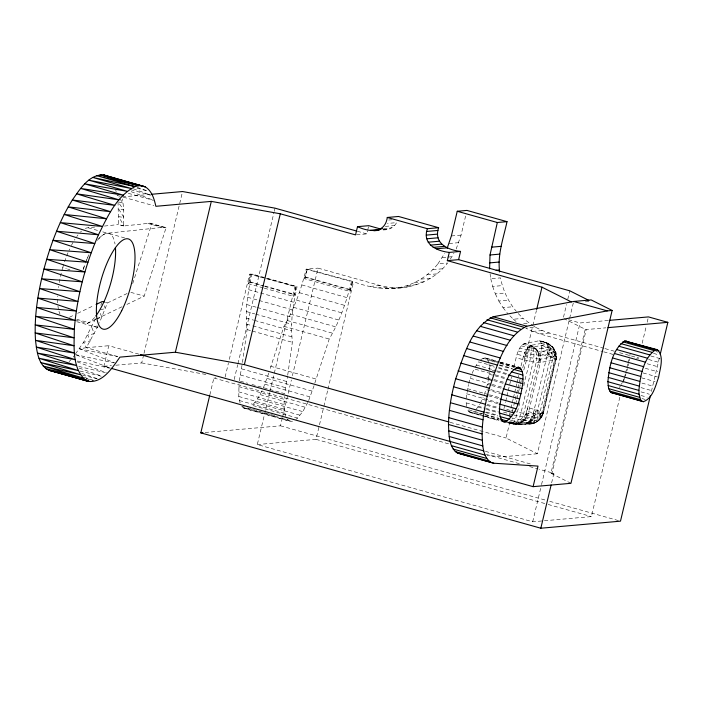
<?xml version="1.0" encoding="UTF-8"?>
<svg xmlns="http://www.w3.org/2000/svg" width="703" height="703" viewBox="0 0 703 703"><rect width="100%" height="100%" fill="white"/><g stroke="black" fill="none" stroke-linecap="round" stroke-linejoin="round"><path stroke-width="0.53" stroke-dasharray="3.52 2.64" d="M521.028 365.938C523.067 358.969 523.744 349.663 530.475 345.463L545.405 342.625C551.31 344.022 554.816 349.435 555.642 355.191L556.451 356.157L555.941 359.233L543.314 413.232L542.101 416.492L539.131 419.84C530.247 420.956 521.16 420.236 512.487 418.039C507.285 428.909 525.176 422.872 529.754 424.032C536.02 423.979 541.793 419.269 543.314 413.232L556.064 359.699C558.938 348.987 548.481 341.5 538.937 340.806L524.016 343.644C516.415 348.6 516.336 359.505 513.805 367.3M506.213 422.169C512.241 424.647 519.948 425.315 524.719 420.007L540.704 354.066C541.31 349.901 543.076 344.488 539.992 340.955L538.937 340.806M466.432 406.492L466.08 400.684M242.456 362.484L247.105 329.61L246.235 318.072L246.753 304.557L248.642 289.654L251.806 273.985L265.488 277.817M287.703 375.182L292.351 342.299L291.481 330.762L292 317.255L293.889 302.343L297.061 286.675L266.542 278.116M123.675 225.997L118.499 224.547L118.042 201.814L123.763 210.021L123.675 225.997L147.823 223.413A34.763 11.239 -74.3 0 1 151.778 223.941L165.996 227.93L144.203 296.112L126.9 304.417M240.101 403.004L238.774 396.492L239.029 383.75M285.594 416.528L284.021 409.181L284.276 396.439M508.41 422.116C513.884 422.266 521.635 423.733 524.218 417.424L531.046 419.533L530.879 423.971C536.574 423.452 541.345 419.05 542.496 413.469L555.247 359.936C557.628 350.735 550.194 341.623 540.827 341.807M514.007 415.069C523.146 417.169 532.909 418.426 542.101 416.492L542.136 412.107L554.895 358.565C556.398 351.412 549.236 348.178 546.618 342.8L545.405 342.625M488.488 379.172L489.262 372.388M546.618 342.8L552.215 346.605C555.247 350.173 556.846 355.033 556.064 359.699L538.63 362.757L529.658 361.333L516.081 357.765M466.107 398.531L468.435 384.497M524.016 343.644C533.621 344.259 542.821 352.625 540.326 362.774L528.208 413.636L526.855 417.064L524.719 420.007M629.853 356.096L630.037 354.277M509.455 417.028L509.763 413.856L503.304 412.046M555.054 352.607L540.132 355.446L538.63 362.757L540.686 359.11L556.451 356.157C556.363 363.416 554.992 357.273 554.781 354.593L556.038 352.704L555.273 352.098L555.95 359.549L555.247 359.936M239.31 380.921L242.307 363.548M251.938 384.462L284.566 393.61L287.553 376.237M629.255 360.753L629.589 358.82M263.265 287.887L248.528 283.757L250.593 274.091L297.061 286.675M264.319 288.186L293.784 296.446L295.849 286.78L249.627 274.179L228.66 362.177M507.935 422.441C514.13 424.823 521.002 424.34 527.461 423.303L530.686 419.234L533.41 412.977L547.786 352.765L547.857 345.147L541.398 343.336M486.581 387.467L488.277 380.209M110.222 368.064L103.877 366.289L108.78 345.718L140.292 354.558M115.775 365.235L141.716 362.933L143.746 354.417M144.001 353.354L182.552 191.532M209.846 394.893L213.87 378.012L215.839 377.845M225.127 377.019L228.405 363.24M248.528 283.757L250.839 274.073L251.806 273.985M234.178 379.558L237.711 364.716M237.966 363.653L274.003 212.376M274.258 211.322L275.005 208.158M619.818 397.257L591.39 516.591L532.689 521.784L257.307 444.56L269.75 392.353M269.996 391.281L294.873 286.868M293.784 296.446L296.086 286.762M352.607 281.754L350.059 291.464L304.803 278.775L307.114 269.091L353.574 281.675C384.699 293.916 425.877 291.306 447.574 263.045L437.872 263.906C426.897 277.747 410.315 287.035 392.652 288.529M205.171 432.477L280.462 425.807L282.237 418.355M282.492 417.292L291.376 379.998M292.395 375.736L318.028 268.124L380.086 285.523L387.423 287.123L394.884 287.843L402.353 287.668M350.059 291.464L352.361 281.78L306.148 269.17C301.271 289.065 294.381 308.626 283.977 326.341L269.583 370.376M257.307 444.56L316.007 439.357L323.626 407.397M323.881 406.334L327.686 390.35M327.941 389.286L353.574 281.675M356.57 234.802L366.799 233.897L367.537 230.812M367.783 229.784L368.513 226.7M456.185 248.994L461.063 235.092L465.72 215.557M503.963 408.628L505.475 402.274M505.729 401.211L506.74 396.975M506.995 395.912L508.005 391.676M508.251 390.613L511.538 376.834M513.208 398.786L510.431 410.438L504.886 408.891M513.454 397.722L514.464 393.487M514.719 392.423L516.74 383.952M516.995 382.889L518.761 375.472M573.314 302.914L537.382 453.751L506.046 438.013L510.088 421.018M512.364 411.457L517.68 389.154M517.935 388.091L520.721 376.404M522.742 367.906L532.61 326.482M532.865 325.419L536.407 310.55M515.703 403.944L516.714 399.708M516.969 398.645L520.246 384.875M520.501 383.812L521.257 380.631M523.788 370.042L530.475 345.463C536.204 347.22 539.148 353.424 539.096 359.092L540.686 359.11M519.816 402.661L515.607 418.76L513.585 422.978L512.707 423.821L511.758 423.724C519.983 423.364 528.981 425.623 536.811 422.011L540.247 419.093L540.229 411.281L552.989 357.748L554.781 354.593L550.352 356.834L540.704 354.066M523.849 385.701C525.923 372.669 532.039 359.874 531.134 346.465L530.475 345.463C536.784 348.257 537.452 356.553 536.169 362.502L522.909 416.8L519.174 422.081L516.837 423.566L509.939 421.862L512.021 420.666C519.965 422.661 528.287 423.136 536.398 422.108L539.131 419.84L543.103 413.566C533.384 414.462 523.436 413.882 513.937 411.369M563.498 317.194L566.513 304.54M567.769 299.267L569.782 290.822M532.689 521.784L541.301 485.641M541.547 484.578L580.054 322.958L608.28 320.463M570.95 483.312L550.941 473.268L585.239 329.294L564.201 318.731M550.941 473.268L551.934 473.55L586.232 329.566L605.819 327.835M551.627 482.864L553.894 473.374L539.104 469.226M623.368 382.344L624.132 379.145M624.387 378.082L625.398 373.82M625.652 372.757L626.672 368.495M626.927 367.423L627.682 364.233M627.937 363.161L628.957 358.899M628.289 365.63L628.763 363.653M642.173 343.275L646.198 326.403M647.199 322.185L648.21 317.958M651.382 391.457L659.748 356.368M304.803 278.775L307.36 269.064L318.028 268.124M314.83 383.065L329.232 339.031C339.628 321.324 346.517 301.754 351.395 281.868M524.218 417.424L527.953 407.599L537.602 410.367L543.191 412.766C541.328 420.57 532.531 421.246 526.301 423.558L519.833 421.747M547.171 355.876L553.472 351.333L554.737 349.435L537.646 352.01L519.702 348.134M468.69 383.451L470.992 376.342M626.988 370.56L627.586 368.6M263.397 387.863L269.038 372.423M308.652 400.552L314.294 385.112M132.709 283.599L151.778 223.941M484.305 394.594L486.019 389.55L500.721 393.671M127.155 293.485L107.366 302.984L99.36 323.046M100.845 305.234L101.882 302.448M625.046 376.29L626.092 373.495M535.343 414.102C533.164 424.348 520.897 426.967 512.557 422.389M480.237 403.504L483.137 397.423M95.494 318.731L83.622 342.238L73.226 357.08M472.091 373.398L474.138 368.926M623.183 380.701L624.343 378.152M98.13 325.841L86.311 347.704L79.474 348.793L114.721 362.889M307.861 402.362L302.773 411.615L297.554 418.074L252.307 405.385L257.518 398.926L262.201 390.49M542.549 414.735L543.314 413.232L542.496 413.469M437.872 263.906L444.691 253.317M450.368 259.091L453.927 253.308M475.008 367.37L478.532 361.887L494.288 366.298M621.373 384.251L622.401 382.406M541.328 350.955L547.786 352.765L550.352 356.834L554.895 358.565L556.301 357.124M475.817 409.796L479.683 404.392M521.934 422.275L525.282 417.055M522.654 344.329L533.718 346.869L548.639 344.031L549.86 344.312L548.138 347.256L551.67 352.827L552.989 357.748M619.281 387.59L620.345 386.096M383.1 229.951C388.531 230.03 394.04 227.649 396.597 222.64L387.388 223.449M522.698 419.691L529.166 421.501L531.046 419.533L537.663 417.354L542.11 412.643L543.191 412.766M533.199 423.531L529.754 424.032L527.461 423.303L534.517 422.661L537.654 421.194L537.944 419.603L536.828 414.585L537.602 410.367L551.67 352.827L547.786 352.765L552.338 347.212L552.215 346.605M533.999 423.32L534.693 421.123L533.41 412.977L526.942 411.167M69.105 361.641L71.152 359.576M518.691 423.707L523.375 419.999M295.884 419.41L297.554 418.074M480.729 359.567L484.71 357.765L499.42 361.896M509.939 421.862L510.703 423.215L511.784 422.565M95.766 319.373L87.225 323.424L76.319 320.366M515.22 424.199L520.914 422.266M69.456 317.255L74.922 314.636M77.655 313.318L94.035 305.454M96.627 318.951L122.577 306.49M484.024 414.093L467.214 409.383L469.876 412.468L471.66 412.556L473.664 411.65L484.165 414.594M525.668 414.515L532.136 416.325L536.828 414.585L540.229 411.281L542.11 412.643M97.207 326.025L91.662 327.132L94.29 333.714L87.699 334.997L90.344 341.025L83.622 342.238L86.311 347.704L118.877 356.843M96.548 318.521L101.812 317.466L99.466 310.823M100.16 309.68L105.309 308.696L104.281 305.7M521.187 345.858L536.53 349.11L551.451 346.271M547.857 345.147L549.474 344.865L552.338 347.212L554.518 350.173M518.067 423.689L515.027 424.19L511.758 423.724M530.686 419.234L534.526 418.812L532.136 416.325M85.353 228.466A46.873 15.158 -74.3 0 1 88.183 227.79L94.677 227.095M104.422 226.058L118.499 224.547M102.717 231.867L107.568 233.229L162.042 227.403A34.763 11.239 -74.3 0 1 165.996 227.93M122.243 196.875L150.249 194.397M388.68 220.03L391.747 219.758M385.314 226.392L394.524 225.584M383.601 228.572L391.791 227.842M383.478 229.723L388.592 229.275M451.361 235.953L461.063 235.092M449.129 243.519L458.831 242.658M249.627 274.179L250.593 274.091M306.148 269.17L307.114 269.091M442.336 257.579L446.651 257.201M447.732 257.105L452.038 256.718M432.758 269.653L442.468 268.792M427.072 274.741L436.774 273.889M420.877 279.126L430.579 278.265M370.384 286.385L380.086 285.523M414.252 282.729L423.953 281.868M377.722 287.984L387.423 287.123M407.283 285.523L416.984 284.662M490.079 273.81L490.756 278.74L500.457 277.878C502.935 290.102 508.225 301.833 516.345 311.341M385.174 288.705L394.884 287.843M400.051 287.465L409.752 286.604M490.756 278.74L492.654 286.446L502.364 285.594M492.654 286.446L495.36 293.898L505.062 293.037M495.36 293.898L498.822 300.981L508.524 300.128M498.822 300.981L503.005 307.624L512.707 306.763M585.318 301.851L590.784 301.367M86.311 347.704L108.78 345.718M509.903 315.788L513.322 319.232L523.023 318.371L532.707 325.524M523.63 323.67L529.016 323.187M604.026 348.328L549.447 333.029L542.312 330.568L535.475 327.273L525.774 328.134L532.61 331.421L539.746 333.881L602.717 351.544M103.877 366.289L111.443 365.613M532.61 331.421L542.312 330.568M539.746 333.881L549.447 333.029M636.505 358.231L638.658 358.047L617.665 352.159M245.25 408.68L247.421 408.487L292.676 421.176L290.497 421.369L245.25 408.68L242.219 406.87M537.382 453.751L504.394 456.669L487.117 455.544M551.934 473.55L553.894 473.374M518.296 350.999L530.993 354.18L540.132 355.446M539.096 359.092L530.431 357.713L517.065 354.286M121.013 225.25L123.702 225.61L118.754 216.629L123.93 217.543L118.605 208.905L123.763 210.021L122.559 198.949M383.416 229.529L385.147 229.767M526.301 423.558L529.754 424.032L531.037 423.382L521.204 421.167M141.716 362.933L207.86 374.822M529.166 421.501L531.099 421.862M79.474 348.793L117.796 356.693M75.309 354.593L113.596 362.836M77.532 361.008L109.396 368.17M78.727 366.43L105.248 372.643M80.001 371.052L101.17 376.21M549.772 350.261L541.653 348.029M119.071 202.069L123.201 203.114L119.791 198.844M82.444 375.094L97.234 378.838M511.309 410.675L513.058 411.132M86.082 378.566L93.455 380.499M136.944 188.088L147.41 191.005M130.705 189.678L150.6 195.232M109.51 233.677L124.554 237.878M357.309 231.234L366.799 233.897M128.28 193.316L153.43 200.346M568.499 319.724L580.054 322.958M120.178 196.295L117.076 195.425L119.115 197.982M123.297 197.165L153.755 205.715M585.239 329.294L586.232 329.566M655.873 351.509L657.938 352.089M653.509 353.389L658.685 354.839M650.767 355.99L660.073 358.609M648.649 359.497L660.029 362.686M605.072 348.626L616.619 351.86M165.117 227.412L150.433 223.255M147.823 223.413L162.042 227.403M647.173 363.75L658.553 366.94M603.763 351.834L614.264 354.778M645.31 368.293L657.718 371.773M539.992 340.955L546.451 342.765L549.474 344.865M305.33 276.982L350.577 289.671M304.118 277.087L349.365 289.777M643.096 372.95L657.577 377.019M541.679 345.445L551.363 348.468M641.602 377.845L655.055 381.615M301.824 284.943L347.071 297.641M88.183 227.79L97.875 230.514M641.927 383.082L653.307 386.272M641.022 387.625L652.402 390.815M299.285 292.659L344.54 305.357M250.066 281.877L263.748 285.708M264.803 286.007L295.322 294.566M248.853 281.982L263.59 286.112M264.644 286.411L294.109 294.671M641.031 391.896L649.3 394.216M640.987 395.473L647.191 397.213M296.534 300.155L341.781 312.844M642.006 398.548L645.108 399.418M248.642 289.654L293.889 302.343M500.466 362.186L517.276 366.904M484.71 357.765L498.963 361.887M500.018 362.177L514.728 366.307M482.812 358.179L498.568 362.599M499.622 362.897L515.378 367.309M486.362 358.345L487.697 359.901L496.098 362.256M500.308 363.433L513.963 367.265M499.631 364.875L512.241 368.407M293.599 307.343L338.846 320.032M499.183 365.314L512.839 369.145M498.489 367.476L510.044 370.718M247.526 297.246L258.054 300.199M259.108 300.489L292.782 309.935M488.963 364.013L489.253 365.657L494.508 367.133M498.708 368.31L509.218 371.254M476.309 365.042L496.265 370.639M497.32 370.929L507.821 373.882M495.72 371.421L489.42 369.655L489.253 365.657M496.775 371.72L508.331 374.954M290.497 314.153L335.753 326.842M246.753 304.557L256.226 307.22M257.28 307.51L292 317.255M475.184 369.224L494.095 374.523M495.149 374.822L505.65 377.766M489.165 374.216L505.967 378.926M287.281 320.506L332.537 333.196M486.801 377.529L493.102 379.295M494.156 379.585L504.657 382.529M493.743 380.639L503.199 383.293M246.322 311.526L254.741 313.889M255.795 314.179L291.569 324.215M470.254 378.302L491.265 384.19M492.32 384.488L502.821 387.432M283.977 326.341L329.232 339.031M487.425 384.348L490.58 385.226M491.634 385.525L502.135 388.469M246.235 318.072L253.598 320.137M254.653 320.427L291.481 330.762M59.228 282.58A46.829 15.141 -74.3 0 1 62.708 267.685L66.346 268.704M67.558 269.047L69.975 269.724M490.747 389.638L501.248 392.582M246.498 324.118L251.762 325.594M252.808 325.884L291.745 336.807M130.872 292.369L144.203 296.112M467.442 388.662L488.453 394.559M489.508 394.849L500.009 397.801M488.506 395.78L499.007 398.724M247.105 329.61L251.314 330.788M252.368 331.078L292.351 342.299M466.572 393.75L498.084 402.591M482.355 399.304L498.111 403.724M487.117 404.427L498.673 407.67M486.538 405.271L498.093 408.513M466.063 402.828L484.965 408.135M486.019 408.425L498.62 411.967M478.031 407.046L485.386 409.102M486.432 409.401L497.988 412.643M486.388 412.09L497.944 415.332M485.263 412.441L497.873 415.983M485.07 414.392L498.726 418.223M485.219 414.893L498.875 418.724M468.374 411.396L484.139 415.816M485.184 416.114L498.84 419.946M471.66 412.556L484.27 416.088M485.316 416.387L498.972 420.218M469.876 412.468L499.288 420.719M270.664 366.272L315.911 378.97M450.122 422.327L506.046 438.013M76.732 319.294L88.85 322.695M76.741 321.71L99.677 328.143M241.56 368.855L286.806 381.544M267.131 378.46L312.378 391.149M240.259 374.971L285.506 387.661M264.969 384.251L310.216 396.94M240.364 381.219L247.728 383.284M485.395 451.344L530.651 464.033M213.87 378.012L450.403 444.349M486.309 454.419L520.097 463.901M529.605 466.564L538.05 468.936M238.748 386.571L283.994 399.26M260.11 394.603L305.366 407.292M238.563 391.799L283.81 404.489M257.518 398.926L302.773 411.615M238.774 396.492L284.021 409.181M254.899 402.547L300.146 415.236M239.371 400.525L284.627 413.223M241.674 406.325L276.393 416.071M243.317 407.96L290.497 421.369M280.462 425.807L545.51 500.141M549.737 501.327L619.431 520.879M316.007 439.357L547.075 504.165M548.129 504.455L591.39 516.591M105.415 302.422L107.366 302.984M509.763 413.856L513.137 414.867M84.132 377.326L93.481 380.376M137.164 187.393L146.426 190.495M81.724 373.328L97.269 378.662M79.14 368.038L101.276 376.008M133.28 188.817L150.653 195.074M510.352 420.06L512.021 420.666M510.703 423.215L513.603 423.997C518.216 422.468 519.728 417.064 520.993 412.881L533.111 362.019C533.964 356.693 535.405 349.198 530.475 345.463M77.189 361.834L106.355 372.766M131.171 191.655L152.446 199.854M76.311 354.98L109.51 367.862M533.63 326.104L535.475 327.273M554.895 358.565L555.941 359.233M513.322 319.232L516.318 321.64M286.921 419.014L288.564 420.649M518.243 313.556L523.023 318.371M533.718 346.869L535.844 349.075M503.005 307.624L507.856 313.731M523.533 356.096L526.055 360.498M524.763 352.818L526.951 356.904M534.421 409.418L536.828 414.585L533.41 412.977L537.602 410.367L540.255 415.245M526.169 349.945L527.874 353.46M527.654 347.669L528.761 350.41M487.697 359.901L488.673 362.361M536.53 349.11L537.646 352.01M115.705 189.801L116.162 191.682M529.122 346.148L529.552 347.95M526.512 413.628L526.855 417.064M538.718 352.036L538.762 355.419M97.409 240.356A46.829 15.141 -74.3 0 1 115.02 244.038M94.615 317.466A46.829 15.141 -74.3 0 1 87.225 323.424M83.402 268.889A46.829 15.141 -74.3 0 1 88.921 254.706M83.103 269.82A46.873 15.158 -74.3 0 1 84.905 264.486M86.531 260.233A46.873 15.158 -74.3 0 1 88.666 255.251M98.789 238.677A46.873 15.158 -74.3 0 1 107.568 233.229M62.708 267.685A46.873 15.158 -74.3 0 1 69.676 248.959M71.372 245.488A46.873 15.158 -74.3 0 1 74.949 239.231M76.776 236.542A46.873 15.158 -74.3 0 1 77.989 234.934M80.379 232.192A46.873 15.158 -74.3 0 1 81.539 231.067M60.001 314.03A46.829 15.141 -74.3 0 1 58.955 311.218M58.358 308.714A46.829 15.141 -74.3 0 1 57.936 305.902M57.681 302.817A46.829 15.141 -74.3 0 1 57.69 296.042M58.454 287.597A46.829 15.141 -74.3 0 1 58.63 286.367"/><path stroke-width="1.05" d="M533.102 486.661L538.006 466.098L493.734 463.207L457.504 453.127C448.417 447.046 448.989 434.217 448.488 424.498C448.734 409.005 451.59 393.671 455.702 378.768C463.602 356.649 470.421 328.064 493.137 316.772L573.666 301.455L591.126 299.909L612.128 310.454L570.95 483.312L533.102 486.661L111.276 368.363M491.116 462.556C482.03 456.467 482.61 443.646 482.1 433.927C482.346 418.434 485.211 403.1 489.314 388.197C497.214 366.078 504.033 337.493 526.749 326.201L607.278 310.884L612.128 310.454M522.777 383.645C522.944 378.381 523.893 371.957 519.974 367.774L518.331 367.194C508.225 370.859 505.65 383.803 502.302 392.88C500.8 401.914 496.142 414.498 503.489 421.897L505.272 421.985C517.628 414.067 520.396 397.133 522.777 383.645L507.021 379.225M607.884 381.711C609.299 367.405 612.093 349.567 624.756 340.955L657.481 349.734C664.458 356.764 660.038 368.724 658.614 377.309C655.433 385.929 652.982 398.223 643.386 401.703L610.793 392.45L608.596 388.636L607.884 381.711L638.913 390.411L639.071 394.207L640.547 399.682L641.821 401.149L643.386 401.703M638.913 390.411C640.328 376.114 643.122 358.266 655.785 349.655L657.481 349.734M489.613 268.871L490.017 254.987L497.32 222.508L507.021 221.656C503.445 238.15 497.276 254.82 499.648 271.964M449.296 252.412C436.203 250.945 422.116 244.038 427.362 228.703L438.619 227.71C433.373 243.045 447.451 249.952 460.553 251.419L458.593 259.644L447.336 260.637L449.296 252.412L460.553 251.419M211.313 201.392L155.855 206.304C154.256 199.09 151.962 190.882 145.213 186.822L103.473 174.906C88.754 174.406 79.852 189.476 72.33 199.995C59.193 221.269 50.449 244.96 43.973 269.021C38.076 292.255 33.955 316.288 35.51 340.331C36.828 350.938 38.024 364.91 48.832 370.261L88.648 381.448C103.332 382.687 112.436 367.484 119.923 357.133L175.381 352.221L211.313 201.392L280.304 213.791L355.542 234.899L357.502 226.665L368.759 225.672L380.692 229.02M650.372 395.71L620.485 521.169L540.827 528.225L200.803 432.863L209.599 395.947M175.381 352.221L244.372 364.629L280.304 213.791M438.619 227.71L398.539 216.471L387.283 217.464C385.016 233.783 369.303 232.175 357.502 226.665M507.021 221.656L466.941 210.417L457.24 211.269L451.361 235.953L447.24 248.045M536.661 309.487L541.978 287.184L447.336 260.637M540.827 528.225L551.126 484.973M660.249 354.242L667.85 322.343L648.456 316.904L609.369 320.366M96.083 304.469L102.225 301.517L104.308 302.105M612.357 393.003L614.167 392.608M151.321 194.3L182.552 191.532L275.005 208.158L356.254 230.936M380.534 228.844L382.581 228.66M370.437 230.294L380.666 229.389M377.335 230.268L379.383 230.092M373.891 230.769L377.986 230.399M426.712 231.445L437.96 230.452M426.299 235.118L437.556 234.125M426.809 238.792L438.066 237.79M428.189 242.21L439.437 241.208M430.341 245.136L441.598 244.143M433.136 247.377L444.393 246.384M436.37 248.783L447.626 247.79M491.441 247.192L501.142 246.331M490.017 254.987L499.719 254.126M489.429 262.904L499.13 262.043M496.142 270.286L499.376 269.996M607.998 327.642L667.85 322.343M200.803 432.863L202.982 432.67M142.085 185.759L138.693 185.68L96.548 175.618L135.064 186.594L138.693 185.68L100.125 174.775L145.213 186.822L103.473 174.906L117.972 179.546M457.504 453.127L463.356 453.989M52.048 370.885L48.832 370.261L88.648 381.448L52.048 370.885L88.833 380.894M457.24 211.269L497.32 222.508M387.283 217.464L427.362 228.703M458.593 259.644L569.782 290.822L588.868 300.409M573.666 301.455L607.278 310.884M624.756 340.955L655.785 349.655M658.904 350.753L627.876 342.053L626.452 341.034M622.858 341.816L653.887 350.516M620.811 343.582L651.839 352.282M618.702 346.192L649.73 354.892M616.61 349.549L647.639 358.258M493.137 316.772L526.749 326.201M490.123 317.8L523.735 327.22M614.598 353.539L645.626 362.238M486.933 319.751L520.545 329.171M612.744 358.012L643.772 366.72M483.62 322.598L517.232 332.027M611.118 362.81L642.147 371.509M480.228 326.306L513.84 335.735M609.782 367.757L640.811 376.457M476.801 330.832L510.413 340.261M608.772 372.669L639.8 381.377M473.383 336.096L506.995 345.524M608.13 377.379L639.159 386.079M470.026 342.045L503.647 351.465M608.042 385.508L639.071 394.207M466.783 348.583L500.395 358.003M608.596 388.636L639.625 397.336M609.519 390.973L640.547 399.682M610.793 392.45L641.821 401.149M517.874 367.186L519.974 367.774M516.064 367.854L521.31 369.33M513.884 369.435L522.294 371.79M463.681 355.621L497.293 365.05M511.318 371.843L522.874 375.086M508.331 374.954L523.032 379.084M460.773 363.064L494.385 372.493M505.299 383.882L522.101 388.601M458.101 370.824L491.713 380.244M503.181 388.759L521.046 393.768M455.702 378.768L489.314 388.197M501.775 393.97L519.631 398.979M500.061 399.014L517.918 404.023M453.602 386.808L487.214 396.237M499.165 404.023L515.967 408.733M451.827 394.822L485.448 404.251M499.148 408.812L513.849 412.933M499.042 412.933L511.643 416.475M450.421 402.705L484.033 412.134M499.974 416.571L509.429 419.216M499.921 419.014L507.276 421.079M501.072 420.807L505.272 421.985M449.384 410.35L482.996 419.779M448.734 417.644L482.346 427.072M244.372 364.629L449.068 422.037M448.488 424.498L482.1 433.927M448.637 430.807L482.249 440.236M449.191 436.493L482.803 445.922M140.292 354.558L483.752 450.895M451.458 445.676L485.079 455.105M453.145 449.05L486.766 458.479M455.175 451.546L488.787 460.975M460.114 453.778L493.734 463.207M81.566 378.539L86.777 380.147M541.978 287.184L571.354 301.93M115.441 247.693A46.829 15.141 -74.3 0 1 95.749 316.042M74.316 329.329C74.228 346.219 71.671 367.748 85.581 380.165L45.888 368.671L82.822 377.898L43.252 366.131L80.397 374.69L40.95 362.66L78.332 370.551L39.008 358.302L76.636 365.534L37.444 353.091L75.344 359.69L36.275 347.08L74.456 353.082L35.51 340.331L73.991 345.762L35.15 332.914L73.938 337.818L35.212 324.891L74.316 329.329C76.855 296.736 85.406 264.688 98.49 234.758C107.392 216.919 116.461 196.181 135.064 186.594L92.77 177.428L131.25 188.492L88.842 180.179L127.269 191.348L84.791 183.852L123.174 195.144L80.66 188.413L119 199.828L76.495 193.817L114.791 205.364L72.33 199.995L110.599 211.7L68.217 206.902L106.461 218.756L64.184 214.468L102.41 226.471L60.282 222.605L98.49 234.758L56.548 231.252L94.756 243.546L53.015 240.303L91.223 252.746L49.72 249.679L87.945 262.254L46.697 259.284L84.949 271.973L43.973 269.021L82.26 281.815L41.574 278.801L79.905 291.675L39.526 288.52L77.919 301.455L37.848 298.081L76.319 311.06L36.565 307.396L75.116 320.383L35.686 316.359L74.316 329.329M121.698 310.691A46.829 15.141 -74.3 0 0 128.57 238.994A46.829 15.141 -74.3 0 0 96.803 302.334A46.829 15.141 -74.3 0 0 121.698 310.691"/></g></svg>
